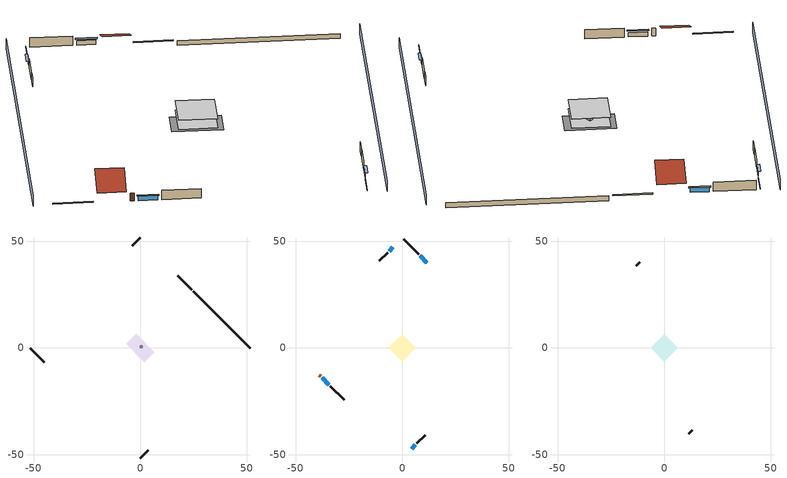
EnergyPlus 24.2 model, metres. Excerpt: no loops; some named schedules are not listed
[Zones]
central ac and furnace airloop ret air zone
 floor adiabatic (AdiabaticConst): 0,0 0,1 1,1 1,0 z0
 wall adiabatic (AdiabaticConst): 0,1 0,0 1,0 1,1 0,1 z0:1
 ceiling adiabatic (AdiabaticConst): 1,0 1,1 0,1 0,0 z1
crawlspace - vented
 floor foundation (Slab1 construction): -6.68,1.91 -1.91,6.68 6.68,-1.91 1.91,-6.68 z-0.91
 wall outside (RimJoist1 construction): 24.23,27.36 17.62,33.98 z0.3:0.61
 wall outside (RimJoist2 construction): 0,-51.59 3.69,-47.91 z0.3:0.61
 wall outside (RimJoist3 construction): -51.59,0 -44.98,-6.62 z0.3:0.61
 wall outside (RimJoist4 construction): 0,51.59 -3.69,47.91 z0.3:0.61
 wall foundation (FoundationWall1 construction): 51.59,0 24.89,26.7 z-0.91:0.3
conditioned space
 floor to crawlspace - vented (Floor1 construction): -6.4,0 0,6.4 6.4,0 0,-6.4 z0.3
 wall outside (AdiabaticWallConstruction 1): -38.88,-12.71 -38.23,-13.36 z0.3:2.34
 wall outside (AdiabaticWallConstruction): 11.52,40.07 8.35,43.24 / -37.58,-14.02 -34.41,-17.18 z0.3:1.49; 4.34,-47.25 6.15,-45.44 / -4.34,47.25 -6.15,45.44 z0.3:1.46
 wall outside (Wall1 construction): 7.7,43.9 0.66,50.94 z0.3:2.74
 wall outside (Wall2 construction): 6.81,-44.79 10.72,-40.88 z0.3:2.74
 wall outside (Wall3 construction): -33.75,-17.84 -27.25,-24.34 z0.3:2.74
 wall outside (Wall4 construction): -6.81,44.79 -10.72,40.88 z0.3:2.74
 window (WindowConstruction): 11.52,40.07 8.35,43.24 z0.3:1.49
 window (WindowConstruction 1): 4.34,-47.25 6.15,-45.44 z0.3:1.46
 window (WindowConstruction 2): -37.58,-14.02 -34.41,-17.18 z0.3:1.49
 window (WindowConstruction 3): -4.34,47.25 -6.15,45.44 z0.3:1.46
 door (Door): -38.88,-12.71 -38.23,-13.36 z0.3:2.34
attic - vented
 floor to conditioned space (Floor2 construction Reversed): -6.4,0 0,6.4 6.4,0 0,-6.4 z2.74
 wall outside (Wall5 construction): 11.37,-40.22 13.02,-38.57 z0.3:2.74
 wall outside (Wall6 construction): -11.37,40.22 -13.02,38.57 z0.3:2.74
 roof outside (Roof1 construction): 12.18,39.42,2.74 7.9,35.14,5.77 12.68,30.36,5.77 16.96,34.63,2.74
 roof outside (Roof2 construction): -39.54,-12.06,2.74 -35.26,-7.78,5.77 -40.04,-3,5.77 -44.32,-7.27,2.74
shading: 3.23,-54.83 54.83,-3.23 / -3.23,54.83 -54.83,3.23 z0:2.74; 8.14,43.46 11.74,39.86 12.17,40.29 8.57,43.89 z1.8; 6.37,-45.23 4.13,-47.47 4.56,-47.9 6.8,-45.66 z1.77; -34.2,-17.4 -37.79,-13.8 -38.22,-14.23 -34.63,-17.83 z1.8; -6.37,45.23 -4.13,47.47 -4.56,47.9 -6.8,45.66 z1.77
[Building]
Building 1: Terrain=Suburbs
[Site:Location]
Portland Intl Arpt_OR: Latitude {deg}=45.59; Longitude {deg}=-122.6; Time Zone {hr}=-8; Elevation {m}=33; Keep Site Location Information=Yes
[Site:GroundTemperature:Shallow]
10.2558, 8.96328, 8.85977, 9.47314, 11.9355, 14.3863, 16.5111, 17.8571, 17.9714, 16.8767, 14.8061, 12.4304
[Site:WaterMainsTemperature]
Calculation Method=Schedule; Temperature Schedule=mains temperature schedule
[Material] Roughness=Rough; Thermal Absorptance=0.9
Name | Thickness {m} | Conductivity {W/m-K} | Density {kg/m3} | Specific Heat {J/kg-K} | Solar Absorptance | Visible Absorptance
ceiling loosefill ins | 0.169333 | 0.0480833 | 16.02 | 1046.75 | 0.7 | 0.7
ceiling stud and cavity | 0.1397 | 0.0824711 | 65.682 | 1177.47 | 0.7 | 0.7
concrete 8.0 in. | 0.2032 | 1.803125 | 2242.8 | 837.4 | 0.7 | 0.7
door material | 0.04445 | 0.0612267 | 512.64 | 1214.23 | 0.7 | 0.7
floor covering | 0.0127 | 0.0433444 | 54.468 | 1339.84 | 0.6 | 0.6
floor stud and cavity | 0.1397 | 0.923637 | 92.3553 | 1139.71 | 0.7 | 0.7
furniture material conditioned space 1 | 0.1524 | 0.115458 | 640.8 | 1214.23 | 0.6 | 0.6
gypsum board | 0.0127 | 0.160291 | 801 | 837.4 | 0.6 | 0.6
metal surfacing | 0.000508 | 50.0403 | 7801.74 | 460.57 | 0.9 | 0.9
osb sheathing 0.5 in. | 0.0127 | 0.115458 | 512.64 | 1214.23 | 0.6 | 0.6
osb sheathing 0.5 in. 1 | 0.0127 | 0.115458 | 512.64 | 1214.23 | 0.7 | 0.7
osb sheathing 0.75 in. | 0.01905 | 0.115458 | 512.64 | 1214.23 | 0.7 | 0.7
rim joist stud and cavity | 0.0508 | 0.178688 | 50.32683 | 1063.81 | 0.6 | 0.6
roof rigid ins | 0.00396442 | 0.029427 | 32.04 | 1214.23 | 0.7 | 0.7
soil 0.5 in. | 0.0127 | 1.9041 | 1842.3 | 418.7 | 0.7 | 0.7
wall rigid ins | 0.512978 | 0.029427 | 32.04 | 1214.23 | 0.7 | 0.7
wall stud and cavity | 0.1397 | 0.550994 | 139.0536 | 1170.24 | 0.7 | 0.7
wall stud and cavity 1 | 0.1397 | 0.727959 | 139.0536 | 1170.24 | 0.6 | 0.6
wall stud and cavity 2 | 0.0889 | 0.380278 | 52.3479 | 1209.89 | 0.7 | 0.7
wall stud and cavity 3 | 0.0889 | 0.391764 | 83.0341 | 1211.67 | 0.7 | 0.7
wood siding | 0.0254 | 0.102417 | 544.68 | 1172.36 | 0.85 | 0.85
wood siding 1; wood siding 2 | 0.0254 | 0.102417 | 544.68 | 1172.36 | 0.7 | 0.7
[Material:NoMass]
Adiabatic: Roughness=Rough; Thermal Resistance {m2-K/W}=176.1; Thermal Absorptance=0.9; Solar Absorptance=0.7; Visible Absorptance=0.7
[WindowMaterial:SimpleGlazingSystem]
WindowMaterial: U-Factor {W/m2-K}=2.78222; Solar Heat Gain Coefficient=0.56
[Construction]
AdiabaticConst: Adiabatic
AdiabaticWallConstruction: wood siding 1, wall rigid ins, wall stud and cavity 2, gypsum board
AdiabaticWallConstruction 1: wood siding 2, wall rigid ins, wall stud and cavity 2, gypsum board
Door: door material
Floor1 construction: floor stud and cavity, osb sheathing 0.75 in., floor covering
Floor2 construction Reversed: gypsum board, ceiling stud and cavity, ceiling loosefill ins
FoundationWall1 construction: concrete 8.0 in.
furniture construction conditioned space 1: furniture material conditioned space 1
PartitionWallConstruction: gypsum board, wall stud and cavity 3, gypsum board
RimJoist1 construction; RimJoist2 construction; RimJoist3 construction; RimJoist4 construction: wood siding, rim joist stud and cavity
Roof1 construction; Roof2 construction: metal surfacing, roof rigid ins, osb sheathing 0.5 in.
Slab1 construction: soil 0.5 in.
Wall1 construction; Wall2 construction; Wall3 construction; Wall4 construction: wood siding, osb sheathing 0.5 in. 1, wall stud and cavity, gypsum board
Wall5 construction; Wall6 construction: wood siding, osb sheathing 0.5 in. 1, wall stud and cavity 1
WindowConstruction; WindowConstruction 1; WindowConstruction 2; WindowConstruction 3: WindowMaterial
[Zone] Multiplier=1
Name | Volume {m3} | Part of Total Floor Area
attic - vented | 55.1915 | Yes
central ac and furnace airloop ret air zone | 1 | No
conditioned space | 199.577 | Yes
crawlspace - vented | 99.7886 | Yes
[Space]
Name | Zone | Volume {m3} | Space Type
attic - vented 1 | attic - vented | 55.1915
central ac and furnace airloop ret air space | central ac and furnace airloop ret air zone |  | Plenum Space Type
conditioned space 1 | conditioned space | 199.577
crawlspace - vented 1 | crawlspace - vented | 99.7886
[ZoneInfiltration:EffectiveLeakageArea]
infil attic - vented 1: Zone or Space=attic - vented 1; Schedule=Always On Discrete; Effective Air Leakage Area {cm2}=2727.98; Stack Coefficient=0.000140673; Wind Coefficient=3.41675e-05
[ZoneMixing] Schedule=Always On Continuous; Design Flow Rate Calculation Method=Flow/Zone; Design Flow Rate {m3/s}=0
Name | Zone or Space | Source Zone or Space
whole house fan mix | attic - vented | conditioned space
central ac and furnace airloop_0 ZoneMixDZToCond mix | conditioned space | crawlspace - vented
central ac and furnace airloop_0 ZoneMixCondToDZ mix | crawlspace - vented | conditioned space
[SpaceList]
Plenum Space Type: central ac and furnace airloop ret air space
[OtherEquipment] Design Level Calculation Method=EquipmentLevel
Name | Fuel Type | Zone or ZoneList or Space or SpaceList | Schedule | Design Level {W} | Fraction Latent | Fraction Radiant | Fraction Lost
central ac and furnace airloop_0 RetCondToRP; central ac and furnace airloop_0 RetSensLkToRP | None | central ac and furnace airloop ret air space | Always On Discrete | 0 | 0 | 0 | 0
central ac and furnace airloop_0 RetLatLkToRP | None | central ac and furnace airloop ret air space | Always On Discrete | 0 | 1 | 0 | 0
central ac and furnace airloop_0 SupCondToLv; central ac and furnace airloop_0 SupSensLkToCond; mech vent house fan sensible load; water heater sens | None | conditioned space 1 | Always On Discrete | 0 | 0 | 0 | 0
central ac and furnace airloop_0 SupLatLkToCond; mech vent house fan latent load; water heater lat | None | conditioned space 1 | Always On Discrete | 0 | 1 | 0 | 0
clothes dryer 1 | NaturalGas | conditioned space 1 | clothes_dryer | 4028.79 | 0.015 | 0.081 | 0.85
cooking range 1 | NaturalGas | conditioned space 1 | cooking_range | 2687.14 | 0.16 | 0.384 | 0.2
general water use latent | None | conditioned space 1 | general water use schedule | 62.594 | 1 | 0 | 0
general water use sensible | None | conditioned space 1 | general water use schedule | -61.6891 | 0 | 0.6 | 0
water heater energy adjustment1 | Electricity | conditioned space 1 | Always On Discrete | 0.01 | 0 | 0 | 1
central ac and furnace airloop_0 RetCondToDZ; central ac and furnace airloop_0 SupCondToDZ; central ac and furnace airloop_0 SupSensLkToDZ | None | crawlspace - vented 1 | Always On Discrete | 0 | 0 | 0 | 0
central ac and furnace airloop_0 SupLatLkToDZ | None | crawlspace - vented 1 | Always On Discrete | 0 | 1 | 0 | 0
[SurfaceProperty:IncidentSolarMultiplier] Incident Solar Multiplier=1; Incident Solar Multiplier Schedule=trans schedule winter=0.85 summer=0.7
Window1; Window2; Window3; Window4
[InternalMass] Zone or ZoneList=conditioned space; Space or SpaceList=conditioned space 1
Name | Construction | Surface Area {m2}
furniture mass conditioned space 1 | furniture construction conditioned space 1 | 32.73903
partition wall mass | PartitionWallConstruction | 81.84758
[Lights]
interior lighting: Zone or ZoneList or Space or SpaceList=conditioned space 1; Schedule=lighting_interior; Design Level Calculation Method=LightingLevel; Lighting Level {W}=151.657; Return Air Fraction=0; Fraction Radiant=0.6; Fraction Visible=0.2; Fraction Replaceable=1
[People]
occupants: Zone or ZoneList or Space or SpaceList=conditioned space 1; Number of People Schedule=occupants; Number of People Calculation Method=People; Number of People=3; Fraction Radiant=0.314171; Sensible Heat Fraction=0.56303; Activity Level Schedule=occupants activity schedule; Carbon Dioxide Generation Rate {m3/s-W}=0; Enable ASHRAE 55 Comfort Warnings=No; Mean Radiant Temperature Calculation Type=EnclosureAveraged
[ElectricEquipment] Zone or ZoneList or Space or SpaceList=conditioned space 1; Design Level Calculation Method=EquipmentLevel
Name | Schedule | Design Level {W} | Fraction Latent | Fraction Radiant | Fraction Lost
ceiling fan | ceiling_fan | 17.9891 | 0 | 0.558 | 0
clothes dryer | clothes_dryer | 303.255 | 0.015 | 0.081 | 0.85
clothes washer | clothes_washer | 237.231 | 0.03 | 0.162 | 0.7
cooking range | cooking_range | 91.6889 | 0.16 | 0.384 | 0.2
dishwasher | dishwasher | 253.641 | 0.3 | 0.18 | 0.4
fridge | fridge schedule | 41.5354 | 0 | 0.6 | 0
mech vent bath fan 0 | mech vent bath fan 0 schedule | 30 | 0 | 0 | 1
mech vent house fan | mech vent house fan schedule | 0 | 0 | 0 | 1
mech vent house fan cfis | mech vent house fan cfis schedule | 0 | 0 | 0 | 0
mech vent range fan 0 | mech vent range fan 0 schedule | 30 | 0 | 0 | 1
misc plug loads | plug_loads_other | 157.461 | 0.021 | 0.558 | 0.049
misc tv | plug_loads_tv | 209.822 | 0 | 0.6 | 0
whole house fan | Always On Discrete | 0 | 0 | 0 | 1
[ZoneInfiltration:DesignFlowRate] Schedule=Always On Discrete
Name | Zone or ZoneList or Space or SpaceList | Design Flow Rate Calculation Method | Design Flow Rate {m3/s} | Air Changes per Hour {1/hr} | Constant Term Coefficient | Temperature Term Coefficient | Velocity Term Coefficient | Velocity Squared Term Coefficient
infil flow; natural vent flow; whole house fan flow | conditioned space 1 | Flow/Zone | 0
crawlspace_vented 1 duct leakage imbalance infil flow | crawlspace - vented 1 | Flow/Zone | 0
infil crawlspace - vented 1 | crawlspace - vented 1 | AirChanges/Hour |  | 2.6013 | 1 | 0 | 0 | 0
[SurfaceProperty:ExposedFoundationPerimeter]
Slab1: Exposed Perimeter Calculation Method=TotalExposedPerimeter; Total Exposed Perimeter {m}=37.76472
[AvailabilityManager:Scheduled]
central ac and furnace airloop Availability Manager: Schedule=Always On Discrete
[AirLoopHVAC:ReturnPlenum]
Air Loop HVAC Return Plenum 1: Zone=central ac and furnace airloop ret air zone
[WaterUse:Equipment]
dishwasher: Peak Flow Rate {m3/s}=4.18359e-06; Flow Rate Fraction Schedule=hot_water_dishwasher
[Foundation:Kiva]
Foundation Kiva 1: Initial Indoor Air Temperature {C}=8.61103; Wall Height Above Grade {m}=0.3048; Wall Depth Below Slab {m}=0.2032
[Foundation:Kiva:Settings]
Soil Conductivity {W/m-K}=1.9041; Soil Density {kg/m3}=1842.3; Soil Specific Heat {J/kg-K}=418.7; Ground Solar Absorptivity=0.9; Ground Thermal Absorptivity=0.9; Ground Surface Roughness {m}=0.03; Far-Field Width {m}=40; Deep-Ground Boundary Condition=ZeroFlux; Deep-Ground Depth {m}=40; Minimum Cell Dimension {m}=0.2; Maximum Cell Growth Coefficient=3; Simulation Timestep=Timestep
[Exterior:Lights]
exterior lighting: Schedule=exterior lighting schedule; Design Level {W}=5.52521
[EnergyManagementSystem:GlobalVariable]
central_ac_and_furnace_airloop_0_DuctImbalLkExhFanEquivCond
central_ac_and_furnace_airloop_0_DuctImbalLkExhFanEquivDZ
central_ac_and_furnace_airloop_0_DuctImbalLkSupFanEquivCond
central_ac_and_furnace_airloop_0_DuctImbalLkSupFanEquivDZ
central_ac_and_furnace_airloop_0_DZ_T
central_ac_and_furnace_airloop_0_DZ_W
central_ac_and_furnace_airloop_0_RetCondToDZ
central_ac_and_furnace_airloop_0_RetCondToRP
central_ac_and_furnace_airloop_0_RetLatLkToRP
central_ac_and_furnace_airloop_0_RetSensLkToRP
central_ac_and_furnace_airloop_0_SupCondToDZ
central_ac_and_furnace_airloop_0_SupCondToLv
central_ac_and_furnace_airloop_0_SupLatLkToCond
central_ac_and_furnace_airloop_0_SupLatLkToDZ
central_ac_and_furnace_airloop_0_SupSensLkToCond
central_ac_and_furnace_airloop_0_SupSensLkToDZ
central_ac_and_furnace_airloop_0_ZoneMixCondToDZ
central_ac_and_furnace_airloop_0_ZoneMixDZToCond
central_ac_and_furnace_airloop_AH_MFR
central_ac_and_furnace_airloop_AH_Tout
central_ac_and_furnace_airloop_AH_VFR
central_ac_and_furnace_airloop_AH_Wout
central_ac_and_furnace_airloop_Fan_RTF
central_ac_and_furnace_airloop_RA_T
central_ac_and_furnace_airloop_Ra_W
infil_program_Qfan
infil_program_Qinf
natural_vent_program_Qnv
natural_vent_program_Qwhf
[EnergyManagementSystem:Sensor]
Name | Output:Variable or Output:Meter Index Key | Output:Variable or Output:Meter
airflow_gain | infil flow | Infiltration Sensible Heat Gain Energy
airflow_gain_1 | natural vent flow | Infiltration Sensible Heat Gain Energy
airflow_gain_2 | whole house fan flow | Infiltration Sensible Heat Gain Energy
airflow_loss | infil flow | Infiltration Sensible Heat Loss Energy
airflow_loss_1 | natural vent flow | Infiltration Sensible Heat Loss Energy
airflow_loss_2 | whole house fan flow | Infiltration Sensible Heat Loss Energy
central_ac_and_furnace_airloop_0_DZ_T_s | crawlspace - vented | Zone Air Temperature
central_ac_and_furnace_airloop_0_DZ_W_s | crawlspace - vented | Zone Mean Air Humidity Ratio
central_ac_and_furnace_airloop_AH_MFR_s | Node 6 | System Node Mass Flow Rate
central_ac_and_furnace_airloop_AH_Tout_s | Node 6 | System Node Temperature
central_ac_and_furnace_airloop_AH_VFR_s | Node 6 | System Node Current Density Volume Flow Rate
central_ac_and_furnace_airloop_AH_Wout_s | Node 6 | System Node Humidity Ratio
central_ac_and_furnace_airloop_RA_T_s | Node 9 | System Node Temperature
central_ac_and_furnace_airloop_Ra_W_s | Node 9 | System Node Humidity Ratio
clg_load_cond |  | Cooling:EnergyTransfer:Zone:CONDITIONED SPACE
clg_load_duct |  | Cooling:EnergyTransfer:Zone:CENTRAL AC AND FURNACE AIRLOOP RET AIR ZONE
clg_sp_s; clg_sp_s_1 | cooling setpoint | Schedule Value
clothes_dryer_exhaust_0_sch_s | clothes_dryer | Schedule Value
cool_season | cooling season schedule | Schedule Value
ducts_conv | central ac and furnace airloop_0 RetCondToRP | Other Equipment Convective Heating Energy
ducts_conv_1 | central ac and furnace airloop_0 RetLatLkToRP | Other Equipment Convective Heating Energy
ducts_conv_2 | central ac and furnace airloop_0 RetSensLkToRP | Other Equipment Convective Heating Energy
ducts_conv_3 | central ac and furnace airloop_0 SupCondToLv | Other Equipment Convective Heating Energy
ducts_conv_4 | central ac and furnace airloop_0 SupLatLkToCond | Other Equipment Convective Heating Energy
ducts_conv_5 | central ac and furnace airloop_0 SupSensLkToCond | Other Equipment Convective Heating Energy
ducts_rad | central ac and furnace airloop_0 RetCondToRP | Other Equipment Radiant Heating Energy
ducts_rad_1 | central ac and furnace airloop_0 RetLatLkToRP | Other Equipment Radiant Heating Energy
ducts_rad_2 | central ac and furnace airloop_0 RetSensLkToRP | Other Equipment Radiant Heating Energy
ducts_rad_3 | central ac and furnace airloop_0 SupCondToLv | Other Equipment Radiant Heating Energy
ducts_rad_4 | central ac and furnace airloop_0 SupLatLkToCond | Other Equipment Radiant Heating Energy
ducts_rad_5 | central ac and furnace airloop_0 SupSensLkToCond | Other Equipment Radiant Heating Energy
htg_load_cond |  | Heating:EnergyTransfer:Zone:CONDITIONED SPACE
htg_load_duct |  | Heating:EnergyTransfer:Zone:CENTRAL AC AND FURNACE AIRLOOP RET AIR ZONE
htg_sp_s; htg_sp_s_1 | heating setpoint | Schedule Value
ig_ee_conv | ceiling fan | Electric Equipment Convective Heating Energy
ig_ee_conv_1 | clothes dryer | Electric Equipment Convective Heating Energy
ig_ee_conv_3 | cooking range | Electric Equipment Convective Heating Energy
ig_ee_conv_4 | dishwasher | Electric Equipment Convective Heating Energy
ig_ee_conv_5 | fridge | Electric Equipment Convective Heating Energy
ig_ee_conv_6 | misc plug loads | Electric Equipment Convective Heating Energy
ig_ee_conv_7 | misc tv | Electric Equipment Convective Heating Energy
ig_ee_conv_8 | whole house fan | Electric Equipment Convective Heating Energy
ig_ee_rad | ceiling fan | Electric Equipment Radiant Heating Energy
ig_ee_rad_1 | clothes dryer | Electric Equipment Radiant Heating Energy
ig_ee_rad_3 | cooking range | Electric Equipment Radiant Heating Energy
ig_ee_rad_4 | dishwasher | Electric Equipment Radiant Heating Energy
ig_ee_rad_5 | fridge | Electric Equipment Radiant Heating Energy
ig_ee_rad_6 | misc plug loads | Electric Equipment Radiant Heating Energy
ig_ee_rad_7 | misc tv | Electric Equipment Radiant Heating Energy
ig_ee_rad_8 | whole house fan | Electric Equipment Radiant Heating Energy
ig_lgt_conv | interior lighting | Lights Convective Heating Energy
ig_lgt_rad | interior lighting | Lights Radiant Heating Energy
ig_lgt_vis | interior lighting | Lights Visible Radiation Heating Energy
ig_oe_conv | clothes dryer 1 | Other Equipment Convective Heating Energy
ig_oe_conv_1 | cooking range 1 | Other Equipment Convective Heating Energy
ig_oe_conv_2 | general water use latent | Other Equipment Convective Heating Energy
ig_oe_conv_3 | general water use sensible | Other Equipment Convective Heating Energy
ig_oe_conv_4 | water heater energy adjustment1 | Other Equipment Convective Heating Energy
ig_oe_conv_5 | water heater lat | Other Equipment Convective Heating Energy
ig_oe_conv_6 | water heater sens | Other Equipment Convective Heating Energy
ig_oe_rad | clothes dryer 1 | Other Equipment Radiant Heating Energy
ig_oe_rad_1 | cooking range 1 | Other Equipment Radiant Heating Energy
ig_oe_rad_2 | general water use latent | Other Equipment Radiant Heating Energy
ig_oe_rad_3 | general water use sensible | Other Equipment Radiant Heating Energy
ig_oe_rad_4 | water heater energy adjustment1 | Other Equipment Radiant Heating Energy
ig_oe_rad_5 | water heater lat | Other Equipment Radiant Heating Energy
ig_oe_rad_6 | water heater sens | Other Equipment Radiant Heating Energy
ig_ppl_conv | occupants | People Convective Heating Energy
ig_ppl_rad | occupants | People Radiant Heating Energy
im_conv | furniture mass conditioned space 1 | Surface Inside Face Convection Heat Gain Energy
im_conv_1 | partition wall mass | Surface Inside Face Convection Heat Gain Energy
im_ig | furniture mass conditioned space 1 | Surface Inside Face Internal Gains Radiation Heat Gain Energy
im_ig_1 | partition wall mass | Surface Inside Face Internal Gains Radiation Heat Gain Energy
im_lgt | furniture mass conditioned space 1 | Surface Inside Face Lights Radiation Heat Gain Energy
im_lgt_1 | partition wall mass | Surface Inside Face Lights Radiation Heat Gain Energy
im_sol | furniture mass conditioned space 1 | Surface Inside Face Solar Radiation Heat Gain Energy
im_sol_1 | partition wall mass | Surface Inside Face Solar Radiation Heat Gain Energy
im_surf | furniture mass conditioned space 1 | Surface Inside Face Net Surface Thermal Radiation Heat Gain Energy
im_surf_1 | partition wall mass | Surface Inside Face Net Surface Thermal Radiation Heat Gain Energy
mech_vent_bath_fan_0_sch_s | mech vent bath fan 0 schedule | Schedule Value
mech_vent_range_fan_0_sch_s | mech vent range fan 0 schedule | Schedule Value
mv_conv | mech vent bath fan 0 | Electric Equipment Convective Heating Energy
mv_conv_1 | mech vent house fan | Electric Equipment Convective Heating Energy
mv_conv_2 | mech vent house fan cfis | Electric Equipment Convective Heating Energy
mv_conv_3 | mech vent range fan 0 | Electric Equipment Convective Heating Energy
mv_conv_4 | mech vent house fan latent load | Other Equipment Convective Heating Energy
mv_conv_5 | mech vent house fan sensible load | Other Equipment Convective Heating Energy
mv_rad | mech vent bath fan 0 | Electric Equipment Radiant Heating Energy
mv_rad_1 | mech vent house fan | Electric Equipment Radiant Heating Energy
mv_rad_2 | mech vent house fan cfis | Electric Equipment Radiant Heating Energy
mv_rad_3 | mech vent range fan 0 | Electric Equipment Radiant Heating Energy
mv_rad_4 | mech vent house fan latent load | Other Equipment Radiant Heating Energy
mv_rad_5 | mech vent house fan sensible load | Other Equipment Radiant Heating Energy
natural_vent_s | natural vent schedule | Schedule Value
out_pb_s |  | Site Outdoor Air Barometric Pressure
out_wt_s |  | Site Outdoor Air Humidity Ratio
site_vw_s |  | Site Wind Speed
ss_back_out | Window1 | Surface Window Shortwave from Zone Back Out Window Heat Transfer Rate
ss_back_out_1 | Window2 | Surface Window Shortwave from Zone Back Out Window Heat Transfer Rate
ss_back_out_2 | Window3 | Surface Window Shortwave from Zone Back Out Window Heat Transfer Rate
ss_back_out_3 | Window4 | Surface Window Shortwave from Zone Back Out Window Heat Transfer Rate
ss_conv | Door1 | Surface Inside Face Convection Heat Gain Energy
ss_conv_1 | Window1 | Surface Inside Face Convection Heat Gain Energy
ss_conv_2 | Window2 | Surface Inside Face Convection Heat Gain Energy
ss_conv_3 | Window3 | Surface Inside Face Convection Heat Gain Energy
ss_conv_4 | Window4 | Surface Inside Face Convection Heat Gain Energy
ss_ig | Door1 | Surface Inside Face Internal Gains Radiation Heat Gain Energy
ss_ig_1 | Window1 | Surface Inside Face Internal Gains Radiation Heat Gain Energy
ss_ig_2 | Window2 | Surface Inside Face Internal Gains Radiation Heat Gain Energy
ss_ig_3 | Window3 | Surface Inside Face Internal Gains Radiation Heat Gain Energy
ss_ig_4 | Window4 | Surface Inside Face Internal Gains Radiation Heat Gain Energy
ss_lgt | Door1 | Surface Inside Face Lights Radiation Heat Gain Energy
ss_sol | Door1 | Surface Inside Face Solar Radiation Heat Gain Energy
ss_surf | Door1 | Surface Inside Face Net Surface Thermal Radiation Heat Gain Energy
ss_surf_1 | Window1 | Surface Inside Face Net Surface Thermal Radiation Heat Gain Energy
ss_surf_2 | Window2 | Surface Inside Face Net Surface Thermal Radiation Heat Gain Energy
ss_surf_3 | Window3 | Surface Inside Face Net Surface Thermal Radiation Heat Gain Energy
ss_surf_4 | Window4 | Surface Inside Face Net Surface Thermal Radiation Heat Gain Energy
ss_trans_in | Window1 | Surface Window Transmitted Solar Radiation Rate
ss_trans_in_1 | Window2 | Surface Window Transmitted Solar Radiation Rate
ss_trans_in_2 | Window3 | Surface Window Transmitted Solar Radiation Rate
ss_trans_in_3 | Window4 | Surface Window Transmitted Solar Radiation Rate
ss_trans_out | Window1 | Surface Inside Face Initial Transmitted Diffuse Transmitted Out Window Solar Radiation Rate
ss_trans_out_1 | Window2 | Surface Inside Face Initial Transmitted Diffuse Transmitted Out Window Solar Radiation Rate
ss_trans_out_2 | Window3 | Surface Inside Face Initial Transmitted Diffuse Transmitted Out Window Solar Radiation Rate
ss_trans_out_3 | Window4 | Surface Inside Face Initial Transmitted Diffuse Transmitted Out Window Solar Radiation Rate
s_conv | Floor1 | Surface Inside Face Convection Heat Gain Energy
s_conv_1 | Floor2 | Surface Inside Face Convection Heat Gain Energy
s_conv_2 | Wall1 | Surface Inside Face Convection Heat Gain Energy
s_conv_3 | Wall2 | Surface Inside Face Convection Heat Gain Energy
s_conv_4 | Wall3 | Surface Inside Face Convection Heat Gain Energy
s_conv_5 | Wall4 | Surface Inside Face Convection Heat Gain Energy
s_ig | Floor1 | Surface Inside Face Internal Gains Radiation Heat Gain Energy
s_ig_1 | Floor2 | Surface Inside Face Internal Gains Radiation Heat Gain Energy
s_ig_2 | Wall1 | Surface Inside Face Internal Gains Radiation Heat Gain Energy
s_ig_3 | Wall2 | Surface Inside Face Internal Gains Radiation Heat Gain Energy
s_ig_4 | Wall3 | Surface Inside Face Internal Gains Radiation Heat Gain Energy
